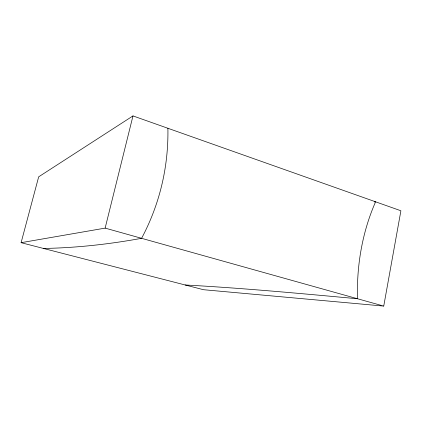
<?xml version="1.0" encoding="UTF-8"?>
<svg xmlns="http://www.w3.org/2000/svg" width="422" height="422" viewBox="0 0 422 422"><rect width="100%" height="100%" fill="white"/><g stroke="black" fill="none" stroke-linecap="round" stroke-linejoin="round"><path stroke-width="0.63" d="M383.74 306.087L400.9 210.768L132.983 115.913L38.671 176.829L21.1 242.682L203.525 289.714L383.74 306.087L105.141 228.117L21.1 242.682M105.141 228.117L132.983 115.913M374.298 201.943L375.596 201.811A174.513 127.17 88.6 0 0 357.534 298.75C300.142 293.464 242.734 288.099 185.179 284.982M43.466 248.447C76.387 247.893 109.203 244.222 141.581 238.319A277.143 248.157 20.1 0 0 167.893 128.272"/></g></svg>
